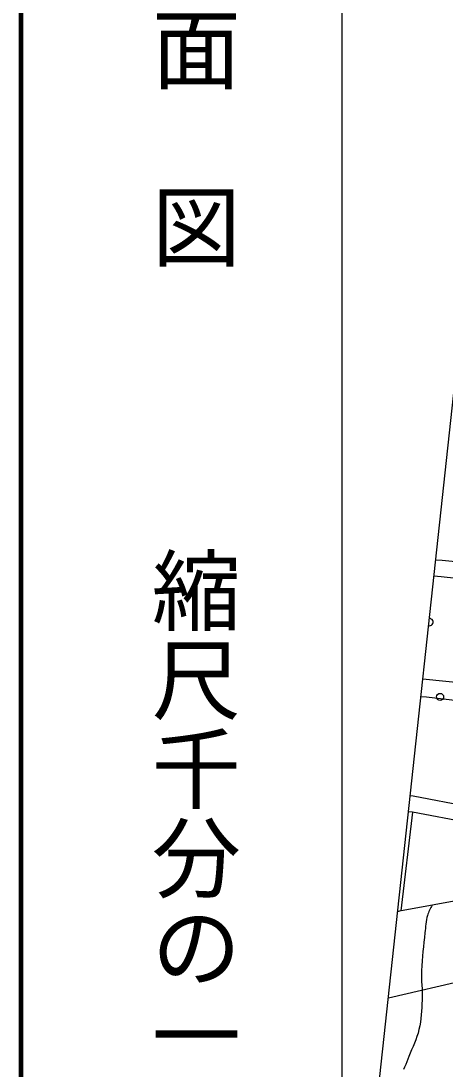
# Model space of a CAD drawing. Units: millimetres, scale not verified. Extents: x 40004 to 680061, y 20002 to 380034.
# Drawn here: x 40004 to 63804, y 261643 to 320524 of the extents above; entities that cross this region are included whole.
import ezdxf
from ezdxf.enums import TextEntityAlignment as Align

# ---------------------------------------------------------------- set-up
doc = ezdxf.new("R2010")
doc.units = ezdxf.units.MM
doc.header["$LTSCALE"] = 1000.09
for name, color, linetype, lineweight in [('M-BGD', 7, 'Continuous', 25), ('M-BMK-ROW', 30, 'Continuous', 25), ('M-TTL', 2, 'Continuous', 140), ('M-TTL-BAND', 7, 'Continuous', 25)]:
    doc.layers.add(name, color=color, linetype=linetype, lineweight=lineweight)
doc.styles.add('@ＭＳ ゴシック', font='')
doc.styles.get('@ＭＳ ゴシック').set_extended_font_data('@MS Gothic')

msp = doc.modelspace()

# ---------------------------------------------------------------- linework, layer by layer
at = {"layer": 'M-BGD'}
for p, q in [((60072, 260530), (65328, 309251)), ((63279, 290257), (63649, 290223)), ((63649, 290223), (72688, 289389)), ((63594, 289301), (63180, 289335)), ((82704, 287073), (63594, 289301)), ((66175, 283179), (62555, 283547)), ((62451, 282580), (62761, 282550)), ((62761, 282550), (71688, 281532)), ((62009, 276977), (61848, 276991)), ((71037, 275236), (62009, 276977)), ((61979, 276076), (61325, 270526)), ((61979, 276076), (61752, 276101)), ((68737, 274776), (61979, 276076)), ((70505, 272223), (61248, 270511)), ((63088, 270852), (63052, 270780)), ((61248, 270511), (61145, 270471)), ((62815, 270278), (62784, 270158)), ((62841, 270353), (62815, 270278)), ((62871, 270426), (62841, 270353)), ((62904, 270498), (62871, 270426)), ((62940, 270569), (62904, 270498)), ((62978, 270639), (62940, 270569)), ((63015, 270710), (62978, 270639)), ((63052, 270780), (63015, 270710)), ((62725, 269791), (62713, 269667)), ((62740, 269914), (62725, 269791)), ((62759, 270037), (62740, 269914)), ((62784, 270158), (62759, 270037)), ((62678, 269295), (62647, 269032)), ((62691, 269419), (62678, 269295)), ((62702, 269543), (62691, 269419)), ((62713, 269667), (62702, 269543)), ((62587, 268505), (62560, 268241)), ((62617, 268768), (62587, 268505)), ((62647, 269032), (62617, 268768)), ((62534, 267977), (62513, 267713)), ((62560, 268241), (62534, 267977)), ((62496, 267448), (62483, 267183)), ((62513, 267713), (62496, 267448)), ((62483, 267183), (62480, 266975)), ((62480, 266975), (62484, 266767)), ((62484, 266767), (62493, 266559)), ((62493, 266559), (62504, 266350)), ((62504, 266350), (62514, 266142)), ((62514, 266142), (62522, 265934)), ((62525, 265726), (62521, 265518)), ((62522, 265934), (62525, 265726)), ((62501, 265100), (62488, 264892)), ((62512, 265309), (62501, 265100)), ((62521, 265518), (62512, 265309)), ((62448, 264476), (62420, 264269)), ((62471, 264683), (62448, 264476)), ((62488, 264892), (62471, 264683)), ((62341, 263860), (62289, 263665)), ((62385, 264064), (62341, 263860)), ((62420, 264269), (62385, 264064)), ((62160, 263281), (62086, 263092)), ((62228, 263472), (62160, 263281)), ((62289, 263665), (62228, 263472)), ((61928, 262718), (61847, 262531)), ((62008, 262904), (61928, 262718)), ((62086, 263092), (62008, 262904)), ((61652, 262051), (61596, 261903)), ((61709, 262199), (61652, 262051)), ((61768, 262344), (61709, 262199)), ((61847, 262531), (61768, 262344)), ((61538, 261756), (61475, 261612)), ((61596, 261903), (61538, 261756))]:
    msp.add_line(p, q, dxfattribs=at)
msp.add_circle((63528, 282549), 200, dxfattribs=at)
msp.add_arc((62938, 286751), 200, 253.29277, 94.39365, dxfattribs=at)
at = {"layer": 'M-BMK-ROW'}
msp.add_line((60624, 265641), (77066, 269504), dxfattribs=at)
at = {"layer": 'M-TTL'}
msp.add_line((40004, 380034), (40004, 20002), dxfattribs=at)
at = {"layer": 'M-TTL-BAND'}
msp.add_line((58005, 370033), (58005, 20002), dxfattribs=at)

# ---------------------------------------------------------------- texts
at = {"layer": 'M-TTL-BAND', "style": '@ＭＳ ゴシック'}
for s, p in [('平  面  図', (49781, 306502)), ('縮尺千分の一', (49781, 261054))]:
    msp.add_text(s, height=3666, rotation=270, dxfattribs=at).set_placement(p, align=Align.MIDDLE_RIGHT)

doc.saveas('drawing.dxf')
